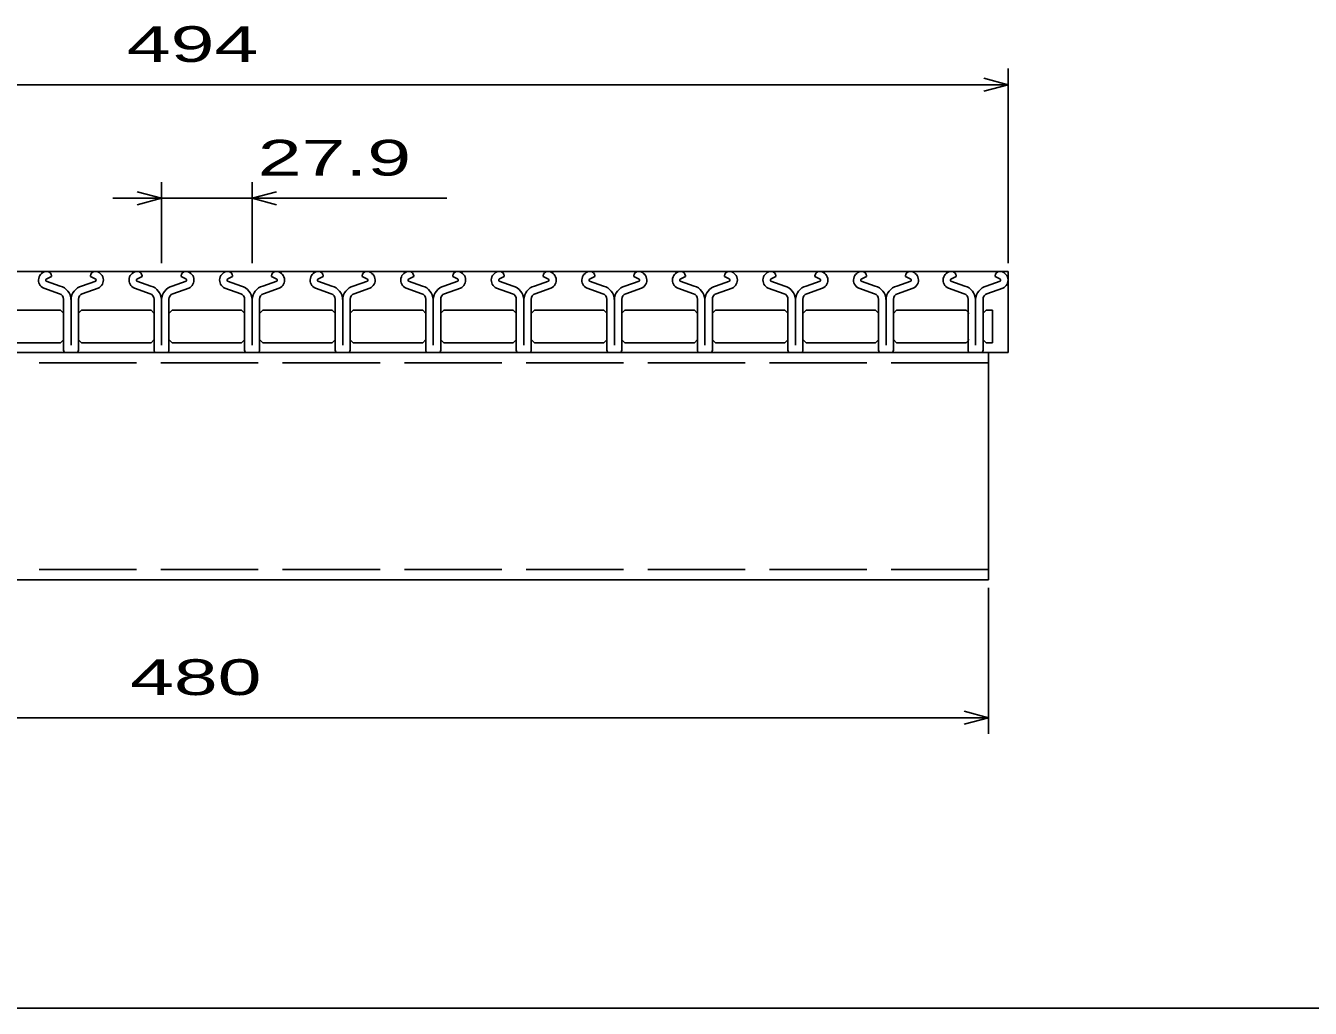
# Model space of a CAD drawing. Units: millimetres, scale not verified. Extents: x -910 to 862, y -642 to 530.
# Drawn here: x -516.2 to -120.4, y -570.5 to -267.8 of the extents above; entities that cross this region are included whole.
import ezdxf
from ezdxf.enums import TextEntityAlignment as Align

# ---------------------------------------------------------------- set-up
doc = ezdxf.new("R2010")
doc.units = ezdxf.units.MM
doc.header["$LTSCALE"] = 5
doc.linetypes.add('DASHED', pattern=[7.5, 6, -1.5])
for name, color, linetype, lineweight in [('0_2', 150, 'Continuous', 25), ('16', 3, 'Continuous', 25), ('22', 2, 'Continuous', 25)]:
    doc.layers.add(name, color=color, linetype=linetype, lineweight=lineweight)
doc.styles.add('ベクトル', font='')
doc.styles.get('ベクトル').set_extended_font_data('ベクトル')

msp = doc.modelspace()

# ---------------------------------------------------------------- linework, layer by layer
at = {"layer": '0_2'}
msp.add_line((862, -570.5), (-868, -570.5), dxfattribs=at)
at = {"layer": '16'}
for p, q in [((-707.5, -343.5), (-213.5, -343.5)), ((-213.5, -368.5), (-213.5, -343.5)), ((-505.499, -348.028), (-509.819, -346.508)), ((-509.66, -345.813), (-508.22, -345.113)), ((-508.22, -345.113), (-508.22, -344.883)), ((-494.602, -346.508), (-498.922, -348.028)), ((-496.201, -344.883), (-496.201, -345.113)), ((-496.201, -345.113), (-494.761, -345.813)), ((-477.599, -348.028), (-481.919, -346.508)), ((-481.76, -345.813), (-480.32, -345.113)), ((-480.32, -345.113), (-480.32, -344.883)), ((-466.702, -346.508), (-471.022, -348.028)), ((-468.301, -344.883), (-468.301, -345.113)), ((-468.301, -345.113), (-466.861, -345.813)), ((-449.699, -348.028), (-454.019, -346.508)), ((-453.86, -345.813), (-452.42, -345.113)), ((-452.42, -345.113), (-452.42, -344.883)), ((-438.802, -346.508), (-443.122, -348.028)), ((-440.401, -344.883), (-440.401, -345.113)), ((-440.401, -345.113), (-438.961, -345.813)), ((-421.799, -348.028), (-426.119, -346.508)), ((-425.96, -345.813), (-424.52, -345.113)), ((-424.52, -345.113), (-424.52, -344.883)), ((-410.902, -346.508), (-415.222, -348.028)), ((-412.501, -344.883), (-412.501, -345.113)), ((-412.501, -345.113), (-411.061, -345.813)), ((-393.899, -348.028), (-398.219, -346.508)), ((-398.06, -345.813), (-396.62, -345.113)), ((-396.62, -345.113), (-396.62, -344.883)), ((-383.002, -346.508), (-387.322, -348.028)), ((-384.601, -344.883), (-384.601, -345.113)), ((-384.601, -345.113), (-383.161, -345.813)), ((-365.999, -348.028), (-370.319, -346.508)), ((-370.16, -345.813), (-368.72, -345.113)), ((-368.72, -345.113), (-368.72, -344.883)), ((-355.102, -346.508), (-359.422, -348.028)), ((-356.701, -344.883), (-356.701, -345.113)), ((-356.701, -345.113), (-355.261, -345.813)), ((-338.099, -348.028), (-342.419, -346.508)), ((-342.26, -345.813), (-340.82, -345.113)), ((-340.82, -345.113), (-340.82, -344.883)), ((-327.202, -346.508), (-331.522, -348.028)), ((-328.801, -344.883), (-328.801, -345.113)), ((-328.801, -345.113), (-327.361, -345.813)), ((-310.199, -348.028), (-314.519, -346.508)), ((-314.36, -345.813), (-312.92, -345.113)), ((-312.92, -345.113), (-312.92, -344.883)), ((-299.302, -346.508), (-303.622, -348.028)), ((-300.901, -344.883), (-300.901, -345.113)), ((-300.901, -345.113), (-299.461, -345.813)), ((-282.299, -348.028), (-286.619, -346.508)), ((-286.46, -345.813), (-285.02, -345.113)), ((-285.02, -345.113), (-285.02, -344.883)), ((-271.402, -346.508), (-275.722, -348.028)), ((-273.001, -344.883), (-273.001, -345.113)), ((-273.001, -345.113), (-271.561, -345.813)), ((-254.399, -348.028), (-258.719, -346.508)), ((-258.56, -345.813), (-257.12, -345.113)), ((-257.12, -345.113), (-257.12, -344.883)), ((-243.502, -346.508), (-247.822, -348.028)), ((-245.101, -344.883), (-245.101, -345.113)), ((-245.101, -345.113), (-243.661, -345.813)), ((-226.799, -348.028), (-231.119, -346.508)), ((-230.96, -345.813), (-229.52, -345.113)), ((-229.52, -345.113), (-229.52, -344.883)), ((-215.902, -346.508), (-220.222, -348.028)), ((-217.501, -344.883), (-217.501, -345.113)), ((-217.501, -345.113), (-216.061, -345.813)), ((-510.579, -348.679), (-505.709, -350.389)), ((-504.51, -352.092), (-504.51, -367.812)), ((-502.2, -366.21), (-502.2, -352.14)), ((-499.91, -367.812), (-499.91, -352.092)), ((-498.712, -350.389), (-493.842, -348.679)), ((-482.679, -348.679), (-477.809, -350.389)), ((-476.61, -352.092), (-476.61, -367.812)), ((-474.3, -366.21), (-474.3, -352.14)), ((-472.01, -367.812), (-472.01, -352.092)), ((-470.812, -350.389), (-465.942, -348.679)), ((-454.779, -348.679), (-449.909, -350.389)), ((-448.71, -352.092), (-448.71, -367.812)), ((-446.4, -366.21), (-446.4, -352.14)), ((-444.11, -367.812), (-444.11, -352.092)), ((-442.912, -350.389), (-438.042, -348.679)), ((-426.879, -348.679), (-422.009, -350.389)), ((-420.81, -352.092), (-420.81, -367.812)), ((-418.5, -366.21), (-418.5, -352.14)), ((-416.21, -367.812), (-416.21, -352.092)), ((-415.012, -350.389), (-410.142, -348.679)), ((-398.979, -348.679), (-394.109, -350.389)), ((-392.91, -352.092), (-392.91, -367.812)), ((-390.6, -366.21), (-390.6, -352.14)), ((-388.31, -367.812), (-388.31, -352.092)), ((-387.112, -350.389), (-382.242, -348.679)), ((-371.079, -348.679), (-366.209, -350.389)), ((-365.01, -352.092), (-365.01, -367.812)), ((-362.7, -366.21), (-362.7, -352.14)), ((-360.41, -367.812), (-360.41, -352.092)), ((-359.212, -350.389), (-354.342, -348.679)), ((-343.179, -348.679), (-338.309, -350.389)), ((-337.11, -352.092), (-337.11, -367.812)), ((-334.8, -366.21), (-334.8, -352.14)), ((-332.51, -367.812), (-332.51, -352.092)), ((-331.312, -350.389), (-326.442, -348.679)), ((-315.279, -348.679), (-310.409, -350.389)), ((-309.21, -352.092), (-309.21, -367.812)), ((-306.9, -366.21), (-306.9, -352.14)), ((-304.61, -367.812), (-304.61, -352.092)), ((-303.412, -350.389), (-298.542, -348.679)), ((-287.379, -348.679), (-282.509, -350.389)), ((-281.31, -352.092), (-281.31, -367.812)), ((-279, -366.21), (-279, -352.14)), ((-276.71, -367.812), (-276.71, -352.092)), ((-275.512, -350.389), (-270.642, -348.679)), ((-259.479, -348.679), (-254.609, -350.389)), ((-253.41, -352.092), (-253.41, -367.812)), ((-251.1, -366.21), (-251.1, -352.14)), ((-248.81, -367.812), (-248.81, -352.092)), ((-247.612, -350.389), (-242.742, -348.679)), ((-231.879, -348.679), (-227.009, -350.389)), ((-225.81, -352.092), (-225.81, -367.812)), ((-223.5, -366.21), (-223.5, -352.14)), ((-221.21, -367.812), (-221.21, -352.092)), ((-220.012, -350.389), (-215.142, -348.679)), ((-526.85, -355.5), (-505.45, -355.5)), ((-505.45, -355.5), (-504.45, -356.5)), ((-499.95, -356.5), (-498.95, -355.5)), ((-498.95, -355.5), (-477.55, -355.5)), ((-477.55, -355.5), (-476.55, -356.5)), ((-472.05, -356.5), (-471.05, -355.5)), ((-471.05, -355.5), (-449.65, -355.5)), ((-449.65, -355.5), (-448.65, -356.5)), ((-444.15, -356.5), (-443.15, -355.5)), ((-443.15, -355.5), (-421.75, -355.5)), ((-421.75, -355.5), (-420.75, -356.5)), ((-416.25, -356.5), (-415.25, -355.5)), ((-415.25, -355.5), (-393.85, -355.5)), ((-393.85, -355.5), (-392.85, -356.5)), ((-388.35, -356.5), (-387.35, -355.5)), ((-387.35, -355.5), (-365.95, -355.5)), ((-365.95, -355.5), (-364.95, -356.5)), ((-360.45, -356.5), (-359.45, -355.5)), ((-359.45, -355.5), (-338.05, -355.5)), ((-338.05, -355.5), (-337.05, -356.5)), ((-332.55, -356.5), (-331.55, -355.5)), ((-331.55, -355.5), (-310.15, -355.5)), ((-310.15, -355.5), (-309.15, -356.5)), ((-304.65, -356.5), (-303.65, -355.5)), ((-303.65, -355.5), (-282.25, -355.5)), ((-282.25, -355.5), (-281.25, -356.5)), ((-276.75, -356.5), (-275.75, -355.5)), ((-275.75, -355.5), (-254.35, -355.5)), ((-254.35, -355.5), (-253.35, -356.5)), ((-248.85, -356.5), (-247.85, -355.5)), ((-247.85, -355.5), (-226.45, -355.5)), ((-226.45, -355.5), (-225.45, -356.5)), ((-221.25, -356.5), (-220.25, -355.5)), ((-220.25, -355.5), (-218.25, -355.5)), ((-218.25, -355.5), (-218.25, -365.5)), ((-505.45, -365.5), (-526.85, -365.5)), ((-504.45, -364.5), (-505.45, -365.5)), ((-498.95, -365.5), (-499.95, -364.5)), ((-477.55, -365.5), (-498.95, -365.5)), ((-476.55, -364.5), (-477.55, -365.5)), ((-471.05, -365.5), (-472.05, -364.5)), ((-449.65, -365.5), (-471.05, -365.5)), ((-448.65, -364.5), (-449.65, -365.5)), ((-443.15, -365.5), (-444.15, -364.5)), ((-421.75, -365.5), (-443.15, -365.5)), ((-420.75, -364.5), (-421.75, -365.5)), ((-415.25, -365.5), (-416.25, -364.5)), ((-393.85, -365.5), (-415.25, -365.5)), ((-392.85, -364.5), (-393.85, -365.5)), ((-387.35, -365.5), (-388.35, -364.5)), ((-365.95, -365.5), (-387.35, -365.5)), ((-364.95, -364.5), (-365.95, -365.5)), ((-359.45, -365.5), (-360.45, -364.5)), ((-338.05, -365.5), (-359.45, -365.5)), ((-337.05, -364.5), (-338.05, -365.5)), ((-331.55, -365.5), (-332.55, -364.5)), ((-310.15, -365.5), (-331.55, -365.5)), ((-309.15, -364.5), (-310.15, -365.5)), ((-303.65, -365.5), (-304.65, -364.5)), ((-282.25, -365.5), (-303.65, -365.5)), ((-281.25, -364.5), (-282.25, -365.5)), ((-275.75, -365.5), (-276.75, -364.5)), ((-254.35, -365.5), (-275.75, -365.5)), ((-253.35, -364.5), (-254.35, -365.5)), ((-247.85, -365.5), (-248.85, -364.5)), ((-226.45, -365.5), (-247.85, -365.5)), ((-225.45, -364.5), (-226.45, -365.5)), ((-220.25, -365.5), (-221.25, -364.5)), ((-218.25, -365.5), (-220.25, -365.5)), ((-707.5, -368.5), (-213.5, -368.5)), ((-699.5, -368.5), (-219.5, -368.5)), ((-503.81, -368.512), (-500.61, -368.512)), ((-475.91, -368.512), (-472.71, -368.512)), ((-448.01, -368.512), (-444.81, -368.512)), ((-420.11, -368.512), (-416.91, -368.512)), ((-392.21, -368.512), (-389.01, -368.512)), ((-364.31, -368.512), (-361.11, -368.512)), ((-336.41, -368.512), (-333.21, -368.512)), ((-308.51, -368.512), (-305.31, -368.512)), ((-280.61, -368.512), (-277.41, -368.512)), ((-252.71, -368.512), (-249.51, -368.512)), ((-225.11, -368.512), (-221.91, -368.512)), ((-219.5, -368.5), (-219.5, -438.5)), ((-219.5, -438.5), (-699.5, -438.5))]:
    msp.add_line(p, q, dxfattribs=at)
at = {"layer": '16', "linetype": 'DASHED'}
for p, q in [((-699.5, -371.7), (-219.5, -371.7)), ((-699.5, -435.3), (-219.5, -435.3))]:
    msp.add_line(p, q, dxfattribs=at)
at = {"layer": '16'}
for centre, radius, start, end in [((-509.51, -346.2), 2.7, 90.98, 246.68), ((-509.669, -344.946), 1.45, 2.5, 85.55), ((-494.752, -344.946), 1.45, 94.45, 177.5), ((-494.911, -346.2), 2.7, 293.32, 89.02002), ((-481.61, -346.2), 2.7, 90.98, 246.68), ((-481.769, -344.946), 1.45, 2.5, 85.55), ((-466.852, -344.946), 1.45, 94.45, 177.5), ((-467.011, -346.2), 2.7, 293.32, 89.02002), ((-453.71, -346.2), 2.7, 90.98, 246.68), ((-453.869, -344.946), 1.45, 2.5, 85.55), ((-438.952, -344.946), 1.45, 94.45, 177.5), ((-439.111, -346.2), 2.7, 293.32, 89.02002), ((-425.81, -346.2), 2.7, 90.98, 246.68), ((-425.969, -344.946), 1.45, 2.5, 85.55), ((-411.052, -344.946), 1.45, 94.45, 177.5), ((-411.211, -346.2), 2.7, 293.32, 89.02002), ((-397.91, -346.2), 2.7, 90.98, 246.68), ((-398.069, -344.946), 1.45, 2.5, 85.55), ((-383.152, -344.946), 1.45, 94.45, 177.5), ((-383.311, -346.2), 2.7, 293.32, 89.02002), ((-370.01, -346.2), 2.7, 90.98, 246.68), ((-370.169, -344.946), 1.45, 2.5, 85.55), ((-355.252, -344.946), 1.45, 94.45, 177.5), ((-355.411, -346.2), 2.7, 293.32, 89.02002), ((-342.11, -346.2), 2.7, 90.98, 246.68), ((-342.269, -344.946), 1.45, 2.5, 85.55), ((-327.352, -344.946), 1.45, 94.45, 177.5), ((-327.511, -346.2), 2.7, 293.32, 89.02002), ((-314.21, -346.2), 2.7, 90.98, 246.68), ((-314.369, -344.946), 1.45, 2.5, 85.55), ((-299.452, -344.946), 1.45, 94.45, 177.5), ((-299.611, -346.2), 2.7, 293.32, 89.02002), ((-286.31, -346.2), 2.7, 90.98, 246.68), ((-286.469, -344.946), 1.45, 2.5, 85.55), ((-271.552, -344.946), 1.45, 94.45, 177.5), ((-271.711, -346.2), 2.7, 293.32, 89.02002), ((-258.41, -346.2), 2.7, 90.98, 246.68), ((-258.569, -344.946), 1.45, 2.5, 85.55), ((-243.652, -344.946), 1.45, 94.45, 177.5), ((-243.811, -346.2), 2.7, 293.32, 89.02002), ((-230.81, -346.2), 2.7, 90.98, 246.68), ((-230.969, -344.946), 1.45, 2.5, 85.55), ((-216.052, -344.946), 1.45, 94.45, 177.5), ((-216.211, -346.2), 2.7, 293.32, 89.02002), ((-509.495, -346.216), 0.44, 111.91, 222.33), ((-506.79, -352.443), 4.6, 3.78, 73.7), ((-497.631, -352.443), 4.6, 106.3, 176.22), ((-494.926, -346.216), 0.44, 317.67, 68.08999), ((-481.595, -346.216), 0.44, 111.91, 222.33), ((-478.89, -352.443), 4.6, 3.78, 73.7), ((-469.731, -352.443), 4.6, 106.3, 176.22), ((-467.026, -346.216), 0.44, 317.67, 68.08999), ((-453.695, -346.216), 0.44, 111.91, 222.33), ((-450.99, -352.443), 4.6, 3.78, 73.7), ((-441.831, -352.443), 4.6, 106.3, 176.22), ((-439.126, -346.216), 0.44, 317.67, 68.08999), ((-425.795, -346.216), 0.44, 111.91, 222.33), ((-423.09, -352.443), 4.6, 3.78, 73.7), ((-413.931, -352.443), 4.6, 106.3, 176.22), ((-411.226, -346.216), 0.44, 317.67, 68.08999), ((-397.895, -346.216), 0.44, 111.91, 222.33), ((-395.19, -352.443), 4.6, 3.78, 73.7), ((-386.031, -352.443), 4.6, 106.3, 176.22), ((-383.326, -346.216), 0.44, 317.67, 68.08999), ((-369.995, -346.216), 0.44, 111.91, 222.33), ((-367.29, -352.443), 4.6, 3.78, 73.7), ((-358.131, -352.443), 4.6, 106.3, 176.22), ((-355.426, -346.216), 0.44, 317.67, 68.08999), ((-342.095, -346.216), 0.44, 111.91, 222.33), ((-339.39, -352.443), 4.6, 3.78, 73.7), ((-330.231, -352.443), 4.6, 106.3, 176.22), ((-327.526, -346.216), 0.44, 317.67, 68.08999), ((-314.195, -346.216), 0.44, 111.91, 222.33), ((-311.49, -352.443), 4.6, 3.78, 73.7), ((-302.331, -352.443), 4.6, 106.3, 176.22), ((-299.626, -346.216), 0.44, 317.67, 68.08999), ((-286.295, -346.216), 0.44, 111.91, 222.33), ((-283.59, -352.443), 4.6, 3.78, 73.7), ((-274.431, -352.443), 4.6, 106.3, 176.22), ((-271.726, -346.216), 0.44, 317.67, 68.08999), ((-258.395, -346.216), 0.44, 111.91, 222.33), ((-255.69, -352.443), 4.6, 3.78, 73.7), ((-246.531, -352.443), 4.6, 106.3, 176.22), ((-243.826, -346.216), 0.44, 317.67, 68.08999), ((-230.795, -346.216), 0.44, 111.91, 222.33), ((-228.09, -352.443), 4.6, 3.78, 73.7), ((-218.931, -352.443), 4.6, 106.3, 176.22), ((-216.226, -346.216), 0.44, 317.67, 68.08999), ((-506.309, -352.089), 1.8, 0, 70.58), ((-498.112, -352.089), 1.8, 109.42, 180), ((-478.409, -352.089), 1.8, 0, 70.58), ((-470.212, -352.089), 1.8, 109.42, 180), ((-450.509, -352.089), 1.8, 0, 70.58), ((-442.312, -352.089), 1.8, 109.42, 180), ((-422.609, -352.089), 1.8, 0, 70.58), ((-414.412, -352.089), 1.8, 109.42, 180), ((-394.709, -352.089), 1.8, 0, 70.58), ((-386.512, -352.089), 1.8, 109.42, 180), ((-366.809, -352.089), 1.8, 0, 70.58), ((-358.612, -352.089), 1.8, 109.42, 180), ((-338.909, -352.089), 1.8, 0, 70.58), ((-330.712, -352.089), 1.8, 109.42, 180), ((-311.009, -352.089), 1.8, 0, 70.58), ((-302.812, -352.089), 1.8, 109.42, 180), ((-283.109, -352.089), 1.8, 0, 70.58), ((-274.912, -352.089), 1.8, 109.42, 180), ((-255.209, -352.089), 1.8, 0, 70.58), ((-247.012, -352.089), 1.8, 109.42, 180), ((-227.609, -352.089), 1.8, 0, 70.58), ((-219.412, -352.089), 1.8, 109.42, 180), ((-503.81, -367.812), 0.7, 180, 270), ((-500.61, -367.812), 0.7, 270, 0), ((-475.91, -367.812), 0.7, 180, 270), ((-472.71, -367.812), 0.7, 270, 0), ((-448.01, -367.812), 0.7, 180, 270), ((-444.81, -367.812), 0.7, 270, 0), ((-420.11, -367.812), 0.7, 180, 270), ((-416.91, -367.812), 0.7, 270, 0), ((-392.21, -367.812), 0.7, 180, 270), ((-389.01, -367.812), 0.7, 270, 0), ((-364.31, -367.812), 0.7, 180, 270), ((-361.11, -367.812), 0.7, 270, 0), ((-336.41, -367.812), 0.7, 180, 270), ((-333.21, -367.812), 0.7, 270, 0), ((-308.51, -367.812), 0.7, 180, 270), ((-305.31, -367.812), 0.7, 270, 0), ((-280.61, -367.812), 0.7, 180, 270), ((-277.41, -367.812), 0.7, 270, 0), ((-252.71, -367.812), 0.7, 180, 270), ((-249.51, -367.812), 0.7, 270, 0), ((-225.11, -367.812), 0.7, 180, 270), ((-221.91, -367.812), 0.7, 270, 0)]:
    msp.add_arc(centre, radius, start, end, dxfattribs=at)
at = {"layer": '22', "color": 4}
for p, q in [((-213.5, -286), (-221, -284)), ((-213.5, -341), (-213.5, -281)), ((-707.5, -286), (-213.5, -286)), ((-221, -288), (-213.5, -286)), ((-474.3, -341), (-474.3, -316)), ((-446.4, -316), (-446.4, -341)), ((-474.3, -321), (-481.8, -319)), ((-446.4, -321), (-438.9, -319)), ((-474.3, -321), (-489.3, -321)), ((-481.8, -323), (-474.3, -321)), ((-474.3, -321), (-446.4, -321)), ((-438.9, -323), (-446.4, -321)), ((-446.4, -321), (-386.4, -321)), ((-219.5, -486), (-219.5, -441)), ((-699.5, -481), (-219.5, -481)), ((-219.5, -481), (-227, -479)), ((-227, -483), (-219.5, -481))]:
    msp.add_line(p, q, dxfattribs=at)

# ---------------------------------------------------------------- texts
at = {"layer": '22', "style": 'ベクトル', "width": 1.65}
for s, p in [(' 494 ', (-491.75, -273.5)), (' 27.9 ', (-451.4, -308.5)), (' 480 ', (-490.75, -468.5))]:
    msp.add_text(s, height=11, dxfattribs=at).set_placement(p, align=Align.MIDDLE_LEFT)

doc.saveas('drawing.dxf')
